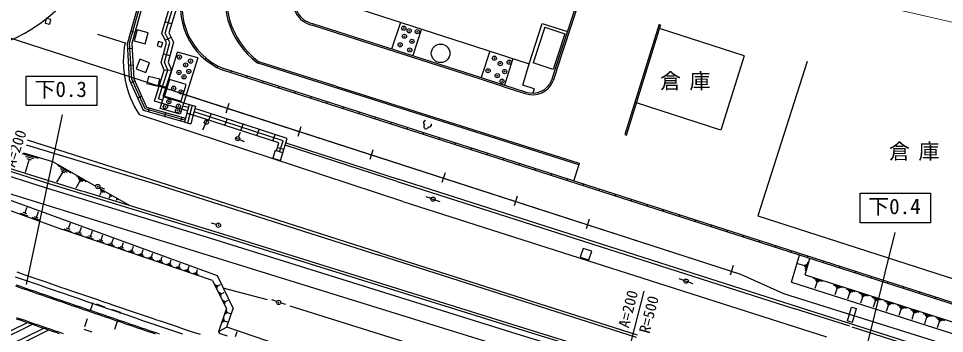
# Model space of a CAD drawing. Units: millimetres, scale not verified. Extents: x 40000 to 680000, y 20000 to 380000.
# Drawn here: x 174572 to 284696, y 277179 to 314598 of the extents above; entities that cross this region are included whole.
import ezdxf
from ezdxf.enums import TextEntityAlignment as Align

# ---------------------------------------------------------------- set-up
doc = ezdxf.new("R2010")
doc.units = ezdxf.units.MM
doc.header["$LTSCALE"] = 1000
doc.header["$PDMODE"] = 32
doc.header["$PDSIZE"] = 500
for name, color, linetype, lineweight in [('M-BGD', 7, 'Continuous', 25), ('M-BMK-SRVR', 3, 'Continuous', 25), ('M-STR-HTXT', 7, 'Continuous', 13), ('M-STR-STR1', 1, 'Continuous', 25), ('M-STR-STRC', 7, 'Continuous', 25)]:
    doc.layers.add(name, color=color, linetype=linetype, lineweight=lineweight)
doc.layers.add('M-BGD-HTXT', color=7, linetype='Continuous')
doc.styles.add('ＭＳ ゴシック', font='')
doc.styles.get('ＭＳ ゴシック').set_extended_font_data('MS Gothic')

msp = doc.modelspace()

# ---------------------------------------------------------------- linework, layer by layer
at = {"layer": 'M-BGD'}
for p, q in [((189005, 316954), (187525, 311695)), ((187777, 311668), (189243, 316879)), ((211348, 316992), (235291, 309220)), ((238370, 308431), (240956, 316398)), ((238560, 308369), (241151, 316350)), ((192029, 312879), (192979, 316006)), ((193311, 315724), (192458, 312913)), ((177853, 314594), (177737, 314036)), ((177737, 314036), (178295, 313920)), ((178411, 314478), (177853, 314594)), ((178295, 313920), (178411, 314478)), ((192780, 313976), (192015, 314209)), ((209531, 314003), (229594, 307594)), ((218987, 310982), (220023, 314176)), ((235291, 309220), (236851, 314026)), ((236851, 314026), (239869, 313047)), ((250756, 313936), (246680, 300815)), ((246871, 300756), (250950, 313887)), ((183966, 312754), (187249, 311707)), ((187919, 313097), (188401, 312961)), ((188671, 313268), (188319, 311944)), ((189995, 312916), (188671, 313268)), ((189643, 311592), (189995, 312916)), ((192586, 311746), (192029, 312879)), ((192458, 312913), (193012, 311787)), ((194138, 313747), (194329, 313803)), ((229532, 307403), (209470, 313813)), ((222502, 313371), (221470, 310189)), ((237159, 313565), (235780, 309316)), ((237159, 313565), (239549, 312789)), ((239549, 312789), (238170, 308540)), ((260865, 310177), (250803, 313414)), ((187782, 307319), (187525, 311695)), ((188029, 307380), (187777, 311668)), ((188319, 311944), (189643, 311592)), ((191222, 311883), (191044, 311384)), ((191721, 311706), (191222, 311883)), ((191544, 311207), (191721, 311706)), ((191949, 309396), (192586, 311746)), ((192001, 312029), (192719, 312382)), ((193012, 311787), (192370, 309422)), ((194742, 312235), (194916, 312334)), ((187563, 311054), (188062, 311083)), ((191044, 311384), (191544, 311207)), ((191405, 303926), (193474, 310611)), ((195878, 309913), (193480, 310610)), ((195603, 310910), (195759, 311036)), ((230615, 310738), (229594, 307594)), ((189003, 309760), (188575, 308607)), ((190156, 309332), (189003, 309760)), ((191807, 310403), (192579, 310193)), ((195878, 309913), (193809, 303228)), ((196779, 309712), (196901, 309871)), ((212297, 306576), (203135, 309472)), ((233377, 309841), (232353, 306685)), ((260865, 310177), (258089, 301341)), ((268377, 309508), (262480, 291145)), ((187680, 309057), (188179, 309087)), ((188575, 308607), (189728, 308179)), ((189728, 308179), (190156, 309332)), ((191231, 305060), (192325, 308472)), ((192750, 308489), (191737, 305327)), ((191900, 308456), (192750, 308489)), ((192325, 308472), (191949, 309396)), ((192370, 309422), (192750, 308489)), ((198219, 308756), (198309, 308935)), ((327518, 267205), (198865, 308455)), ((199789, 308159), (199859, 308346)), ((241207, 297228), (203074, 309281)), ((234536, 306679), (235291, 309220)), ((238170, 308540), (235780, 309316)), ((237987, 307283), (238370, 308431)), ((238560, 308369), (238165, 307186)), ((189439, 303660), (187782, 307319)), ((189619, 303869), (188029, 307380)), ((190027, 307726), (189822, 306891)), ((191387, 307394), (190027, 307726)), ((191182, 306558), (191387, 307394)), ((192518, 307362), (191925, 305369)), ((194512, 306769), (192518, 307362)), ((201693, 307548), (201754, 307739)), ((232291, 306494), (229532, 307403)), ((229594, 307594), (232353, 306685)), ((237987, 307283), (237980, 307262)), ((187936, 306979), (188391, 307185)), ((189822, 306891), (191182, 306558)), ((191333, 306690), (192095, 306446)), ((193919, 304776), (194512, 306769)), ((203598, 306938), (203659, 307128)), ((205502, 306327), (205563, 306517)), ((212297, 306576), (241267, 297419)), ((232291, 306494), (234826, 305678)), ((232353, 306685), (234843, 305882)), ((235897, 306265), (234536, 306679)), ((235897, 306265), (235739, 305733)), ((188761, 305157), (189217, 305364)), ((191712, 304917), (191231, 305060)), ((191737, 305327), (194851, 304399)), ((191925, 305369), (193919, 304776)), ((194197, 305629), (260446, 284234)), ((207407, 305716), (207468, 305907)), ((209311, 305106), (209372, 305296)), ((234843, 305882), (234891, 305867)), ((136992, 305024), (179802, 289537)), ((190032, 303492), (190168, 303973)), ((194622, 303632), (190726, 304794)), ((194749, 304012), (194110, 304202)), ((194851, 304399), (194293, 302281)), ((195238, 304297), (194680, 302180)), ((194851, 304399), (195625, 304195)), ((195625, 304195), (195067, 302078)), ((199260, 303389), (199627, 304535)), ((211216, 304495), (211277, 304685)), ((213120, 303884), (213181, 304075)), ((258089, 301341), (248058, 304577)), ((220281, 292878), (188960, 303153)), ((194293, 302281), (189439, 303660)), ((194357, 302523), (189619, 303869)), ((193809, 303228), (191405, 303926)), ((191955, 302946), (192092, 303427)), ((193879, 302399), (194016, 302880)), ((194573, 303345), (195347, 303141)), ((206033, 300082), (195443, 303507)), ((206532, 300340), (195545, 303895)), ((197223, 302511), (197469, 303272)), ((215086, 303464), (215024, 303274)), ((216990, 302854), (216929, 302663)), ((157318, 301962), (178002, 295374)), ((194293, 302281), (195067, 302078)), ((196500, 301365), (197010, 302506)), ((199126, 301896), (199372, 302657)), ((201029, 301280), (201275, 302041)), ((207830, 300641), (208197, 301787)), ((218895, 302243), (218833, 302052)), ((200743, 300560), (200988, 301107)), ((202932, 300664), (203178, 301425)), ((204835, 300049), (205081, 300810)), ((220799, 301632), (220738, 301442)), ((222704, 301022), (222642, 300831)), ((246680, 300815), (246871, 300756)), ((175475, 299594), (191319, 294811)), ((191299, 295153), (175658, 300144)), ((200413, 300434), (200869, 300229)), ((200869, 300229), (201417, 299985)), ((205622, 298756), (206033, 300082)), ((205726, 297740), (206532, 300340)), ((219615, 295221), (206284, 299538)), ((206372, 299825), (219708, 295506)), ((224608, 300411), (224547, 300220)), ((226513, 299800), (226451, 299610)), ((174951, 298575), (176920, 298003)), ((175150, 298622), (178633, 297609)), ((205107, 298916), (204828, 298018)), ((206004, 298638), (205107, 298916)), ((205367, 299284), (206136, 299064)), ((216400, 297893), (216767, 299039)), ((228417, 299190), (228356, 298999)), ((230322, 298579), (230260, 298389)), ((159678, 298098), (182291, 291085)), ((161156, 297559), (198179, 284053)), ((175821, 297895), (175363, 296320)), ((175386, 298235), (176371, 297949)), ((175575, 297967), (176067, 297824)), ((178633, 297609), (183690, 294724)), ((204828, 298018), (205726, 297740)), ((232226, 297968), (232165, 297778)), ((234131, 297358), (234069, 297167)), ((241267, 297419), (241207, 297228)), ((179825, 296397), (179108, 295139)), ((179219, 297160), (180791, 296263)), ((179522, 296778), (180308, 296330)), ((179629, 296509), (180022, 296285)), ((224970, 295145), (225338, 296291)), ((236035, 296747), (235974, 296557)), ((241207, 297228), (240593, 295286)), ((178002, 295374), (182166, 294101)), ((181884, 295342), (181373, 294446)), ((181452, 295886), (182572, 295247)), ((181668, 295614), (182228, 295294)), ((181744, 295422), (182024, 295262)), ((217539, 286779), (191299, 295153)), ((219615, 295221), (266911, 280122)), ((282968, 275301), (219708, 295506)), ((237940, 296136), (237878, 295946)), ((239844, 295526), (239783, 295335)), ((182253, 294075), (198303, 289168)), ((183690, 294724), (183751, 294689)), ((184158, 294457), (187799, 292380)), ((184232, 294560), (184793, 294348)), ((184232, 294300), (184789, 293982)), ((184308, 294109), (184586, 293950)), ((191316, 294803), (217439, 286465)), ((241749, 294915), (241687, 294725)), ((243653, 294305), (243592, 294114)), ((184447, 294029), (184193, 293584)), ((185501, 293575), (185311, 293242)), ((185335, 293670), (185668, 293480)), ((186269, 293137), (186177, 292977)), ((186189, 293183), (186349, 293092)), ((223630, 293227), (223055, 293396)), ((223630, 293227), (224098, 293050)), ((224098, 293050), (224668, 292864)), ((233540, 292398), (233908, 293544)), ((245558, 293694), (245496, 293503)), ((247462, 293083), (247401, 292893)), ((175331, 291465), (175592, 292186)), ((220281, 292878), (270662, 276779)), ((249367, 292473), (249305, 292282)), ((251271, 291862), (251210, 291671)), ((175716, 291121), (174815, 291448)), ((175556, 291383), (175106, 291546)), ((177083, 290627), (176185, 290952)), ((176923, 290888), (176474, 291050)), ((176699, 290969), (176959, 291687)), ((182291, 291085), (211449, 282042)), ((242111, 289650), (242478, 290796)), ((253176, 291251), (253114, 291061)), ((262480, 291145), (291128, 281945)), ((180727, 289524), (180286, 289675)), ((180507, 289600), (180747, 290305)), ((181832, 289142), (182064, 289825)), ((198106, 290113), (197534, 290295)), ((255080, 290641), (255019, 290450)), ((256985, 290030), (256923, 289840)), ((197654, 283455), (179802, 289537)), ((180888, 289273), (180005, 289573)), ((182200, 288826), (181347, 289116)), ((182045, 289069), (181618, 289214)), ((183486, 288388), (182660, 288669)), ((183336, 288623), (182923, 288764)), ((183129, 288694), (183354, 289354)), ((184399, 288255), (184617, 288894)), ((198303, 289168), (234621, 277854)), ((258889, 289419), (258828, 289229)), ((260794, 288809), (260732, 288618)), ((184744, 287959), (183945, 288231)), ((184599, 288187), (184199, 288323)), ((185976, 287539), (185204, 287802)), ((185836, 287759), (185450, 287891)), ((185643, 287825), (185853, 288443)), ((187046, 287341), (186673, 287468)), ((186860, 287405), (187063, 288001)), ((188052, 286993), (188248, 287569)), ((262698, 288198), (262637, 288008)), ((264603, 287587), (264541, 287397)), ((187182, 287128), (186436, 287382)), ((188363, 286726), (187642, 286972)), ((188232, 286932), (187872, 287054)), ((189519, 286332), (188823, 286569)), ((189392, 286531), (189045, 286649)), ((189218, 286590), (189408, 287146)), ((190361, 286195), (190543, 286732)), ((191479, 285809), (191655, 286326)), ((248060, 276686), (217439, 286465)), ((217539, 286779), (248143, 277006)), ((241722, 287293), (241374, 286255)), ((241722, 287293), (241376, 286260)), ((242755, 286947), (241722, 287293)), ((242409, 285914), (242755, 286947)), ((266507, 286977), (266446, 286786)), ((266517, 283285), (267449, 286465)), ((268412, 286366), (268350, 286176)), ((190650, 285947), (189980, 286175)), ((190528, 286138), (190193, 286252)), ((191758, 285569), (191112, 285790)), ((191641, 285754), (191317, 285864)), ((192843, 285200), (192220, 285412)), ((192729, 285377), (192418, 285484)), ((192574, 285431), (192744, 285929)), ((193646, 285060), (193809, 285540)), ((241376, 286260), (242409, 285914)), ((259251, 284154), (259619, 285300)), ((268084, 285201), (267253, 285440)), ((268121, 285331), (268046, 285071)), ((268111, 284152), (268664, 286075)), ((268262, 285431), (268113, 284912)), ((268441, 285660), (268142, 284622)), ((270316, 285755), (270255, 285565)), ((193905, 284838), (193305, 285042)), ((193796, 285009), (193495, 285111)), ((194944, 284484), (194367, 284681)), ((194839, 284649), (194550, 284747)), ((194695, 284698), (194852, 285160)), ((195962, 284137), (195407, 284326)), ((195861, 284295), (195583, 284390)), ((195722, 284343), (195874, 284787)), ((268111, 284152), (326907, 265300)), ((272221, 285145), (272159, 284954)), ((274125, 284534), (274064, 284344)), ((174191, 283917), (175137, 283591)), ((175137, 283591), (176082, 283266)), ((176082, 283266), (177028, 282940)), ((197654, 283455), (199299, 280110)), ((198179, 284053), (200093, 280161)), ((253729, 283488), (253154, 283659)), ((253729, 283488), (254197, 283311)), ((254197, 283311), (254770, 283134)), ((266517, 283285), (327283, 263876)), ((269080, 283737), (270136, 283398)), ((269540, 283356), (269269, 282511)), ((269310, 283546), (269838, 283377)), ((269408, 283398), (269672, 283313)), ((276030, 283924), (275968, 283733)), ((277934, 283313), (277873, 283122)), ((177028, 282940), (177974, 282615)), ((177974, 282615), (178919, 282290)), ((178919, 282290), (179386, 282130)), ((179386, 282130), (179865, 281965)), ((179865, 281965), (180811, 281641)), ((198228, 282515), (197991, 282995)), ((198265, 282682), (198146, 282922)), ((198206, 282802), (198590, 282991)), ((198684, 281586), (198448, 282067)), ((198721, 281754), (198603, 281994)), ((198662, 281874), (199046, 282063)), ((198887, 282612), (204144, 281229)), ((211449, 282042), (246638, 271168)), ((271454, 282975), (272507, 282638)), ((271454, 282975), (272507, 282638)), ((271913, 282596), (271643, 281753)), ((271913, 282596), (271643, 281753)), ((271683, 282786), (272210, 282617)), ((271683, 282786), (272210, 282617)), ((271781, 282638), (272045, 282553)), ((271781, 282638), (272045, 282553)), ((272984, 282485), (274037, 282147)), ((272984, 282485), (274037, 282147)), ((273443, 282105), (273173, 281264)), ((273443, 282105), (273173, 281264)), ((273214, 282295), (273740, 282126)), ((273214, 282295), (273740, 282126)), ((273312, 282148), (273575, 282063)), ((273312, 282148), (273575, 282063)), ((274514, 281994), (275564, 281657)), ((274514, 281994), (275564, 281657)), ((279839, 282702), (279777, 282512)), ((281743, 282092), (281682, 281901)), ((180811, 281641), (181757, 281317)), ((181757, 281317), (182703, 280993)), ((182703, 280993), (183649, 280670)), ((199141, 280658), (198905, 281138)), ((199178, 280825), (199060, 281065)), ((199119, 280945), (199503, 281134)), ((205275, 280961), (204717, 281180)), ((274971, 281616), (274702, 280775)), ((274971, 281616), (274702, 280775)), ((274743, 281805), (275268, 281637)), ((274743, 281805), (275268, 281637)), ((274840, 281658), (275103, 281574)), ((274840, 281658), (275103, 281574)), ((276041, 281505), (277090, 281168)), ((276041, 281505), (277090, 281168)), ((276498, 281127), (276229, 280288)), ((276498, 281127), (276229, 280288)), ((276270, 281316), (276794, 281147)), ((276270, 281316), (276794, 281147)), ((276367, 281169), (276629, 281085)), ((276367, 281169), (276629, 281085)), ((277567, 281015), (278614, 280680)), ((277567, 281015), (278614, 280680)), ((277795, 280827), (278318, 280659)), ((277795, 280827), (278318, 280659)), ((283648, 281481), (283586, 281291)), ((183399, 280807), (183076, 279861)), ((183649, 280670), (184596, 280347)), ((184818, 280323), (183872, 280646)), ((184596, 280347), (185040, 280195)), ((185040, 280195), (185542, 280024)), ((185542, 280024), (186489, 279702)), ((186712, 279678), (185765, 280001)), ((198379, 277410), (199299, 280110)), ((199181, 279454), (199354, 279960)), ((199326, 279546), (199412, 279799)), ((199341, 277954), (200093, 280161)), ((205749, 280804), (206328, 280647)), ((206841, 280454), (238136, 270695)), ((273434, 278031), (266905, 280116)), ((273144, 278698), (273645, 280323)), ((273645, 280323), (274246, 280134)), ((273745, 278509), (274246, 280134)), ((278023, 280638), (277755, 279800)), ((278023, 280638), (277755, 279800)), ((277892, 280680), (278154, 280596)), ((277892, 280680), (278154, 280596)), ((279091, 280527), (280136, 280192)), ((279091, 280527), (280136, 280192)), ((279546, 280150), (279278, 279314)), ((279546, 280150), (279278, 279314)), ((279319, 280338), (279841, 280171)), ((279319, 280338), (279841, 280171)), ((279416, 280192), (279677, 280108)), ((279416, 280192), (279677, 280108)), ((280613, 280039), (281657, 279704)), ((280613, 280039), (281657, 279704)), ((280841, 279851), (281362, 279683)), ((280841, 279851), (281362, 279683)), ((182753, 278914), (182431, 277968)), ((186029, 277676), (186352, 278623)), ((186489, 279702), (187436, 279380)), ((186674, 279569), (186712, 279678)), ((187436, 279380), (188383, 279059)), ((188383, 279059), (189330, 278738)), ((189330, 278738), (190277, 278418)), ((198848, 278474), (199020, 278981)), ((198992, 278566), (199078, 278820)), ((199035, 278693), (199440, 278555)), ((199369, 279673), (199774, 279535)), ((273144, 278698), (273745, 278509)), ((281068, 279663), (280800, 278828)), ((281068, 279663), (280800, 278828)), ((280938, 279704), (281198, 279621)), ((280938, 279704), (281198, 279621)), ((282134, 279551), (283176, 279217)), ((282134, 279551), (283176, 279217)), ((282588, 279176), (282321, 278342)), ((282588, 279176), (282321, 278342)), ((282361, 279363), (282882, 279196)), ((282361, 279363), (282882, 279196)), ((282458, 279217), (282718, 279134)), ((282458, 279217), (282718, 279134)), ((283653, 279064), (284693, 278730)), ((283653, 279064), (284693, 278730)), ((284106, 278689), (283839, 277857)), ((284106, 278689), (283839, 277857)), ((283879, 278877), (284399, 278710)), ((283879, 278877), (284399, 278710)), ((283976, 278731), (284236, 278648)), ((283976, 278731), (284236, 278648)), ((165646, 273612), (175626, 278476)), ((166247, 273405), (176229, 278269)), ((167586, 272943), (177565, 277809)), ((168187, 272735), (178167, 277603)), ((182334, 277684), (183281, 277361)), ((190277, 278418), (190684, 278280)), ((190684, 278280), (191225, 278098)), ((191225, 278098), (192172, 277779)), ((192172, 277779), (193120, 277460)), ((199329, 277947), (198379, 277410)), ((234621, 277854), (247349, 273927)), ((282916, 275003), (273711, 277943)), ((193120, 277460), (194068, 277142)), ((200381, 276804), (200592, 277408))]:
    msp.add_line(p, q, dxfattribs=at)
for points in [[(157966, 317895), (163744, 316046), (165068, 315036), (260446, 284234), (265565, 281929), (286747, 275270)], [(189482, 316804), (188029, 311640), (188276, 307441), (189799, 304078), (194421, 302765)], [(190726, 304794), (191900, 308456), (191527, 309371), (192160, 311705), (191600, 312844), (192526, 315893)], [(384146, 249326), (327579, 267395), (198934, 308643)], [(152409, 303181), (157228, 301676), (177913, 295088), (198214, 288882), (234532, 277568), (247274, 273637)], [(205240, 298875), (205534, 299823), (195341, 303120)], [(152196, 302619), (157048, 301103), (177734, 294515), (198038, 288308), (234354, 276995), (247124, 273055)], [(174198, 282827), (174626, 282680), (175053, 282533), (175481, 282386), (175908, 282239), (176335, 282092), (176762, 281945), (177190, 281798), (177617, 281651), (178044, 281504), (178471, 281357), (178898, 281211), (179325, 281064), (179752, 280918), (180179, 280771), (180606, 280625), (181033, 280479), (181459, 280333), (181886, 280187), (182313, 280041), (182739, 279895), (183166, 279749), (183593, 279603), (184019, 279458), (184446, 279312), (184872, 279167), (185299, 279022), (185725, 278876), (186152, 278731), (186578, 278586), (187005, 278442), (187431, 278297), (187857, 278152), (188284, 278008), (188710, 277863), (189136, 277719), (189562, 277575), (189989, 277431), (190415, 277287), (190841, 277144)], [(174247, 282969), (174675, 282822), (175102, 282675), (175529, 282528), (175957, 282380), (176384, 282233), (176811, 282086), (177238, 281940), (177666, 281793), (178093, 281646), (178520, 281499), (178947, 281353), (179374, 281206), (179801, 281060), (180227, 280913), (180654, 280767), (181081, 280621), (181508, 280475), (181935, 280328), (182361, 280183), (182788, 280037), (183215, 279891), (183641, 279745), (184068, 279600), (184494, 279454), (184921, 279309), (185347, 279164), (185774, 279018), (186200, 278873), (186627, 278728), (187053, 278584), (187479, 278439), (187906, 278294), (188332, 278150), (188758, 278005), (189184, 277861), (189610, 277717), (190037, 277573), (190463, 277429), (190889, 277286), (191315, 277142)], [(174292, 278934), (174720, 278787), (175148, 278640), (175575, 278493), (176003, 278346), (176430, 278199), (176858, 278052), (177285, 277905), (177713, 277759), (178140, 277612), (178568, 277465), (178995, 277319), (179422, 277172)], [(174341, 279076), (174769, 278929), (175197, 278782), (175624, 278635), (176052, 278488), (176479, 278341), (176907, 278194), (177334, 278047), (177762, 277900), (178189, 277754), (178616, 277607), (179044, 277460), (179471, 277314), (179898, 277168)], [(235862, 264553), (231585, 266718), (215122, 272527), (199329, 277947)], [(199445, 276857), (198482, 277193), (198379, 277410)]]:
    msp.add_lwpolyline(points, dxfattribs=at)
for centre, radius in [((220393, 313451), 25), ((221031, 313147), 25), ((221993, 313035), 25), ((220466, 312481), 25), ((221372, 311888), 25), ((219962, 311479), 25), ((221108, 310858), 25), ((224769, 310463), 1105), ((193703, 310016), 25), ((195031, 309540), 25), ((231162, 309886), 25), ((194445, 309071), 25), ((230417, 308409), 25), ((231862, 309245), 25), ((232928, 309407), 25), ((193654, 308194), 25), ((194246, 307664), 25), ((194824, 308315), 25), ((231508, 307809), 25), ((232382, 308295), 25), ((193020, 306312), 25), ((232077, 307155), 25), ((193903, 305876), 25), ((192041, 304126), 25), ((192451, 304738), 25), ((193594, 304178), 25), ((193475, 303661), 25), ((196908, 302278), 250), ((200641, 300331), 250), ((183998, 294648), 250), ((223864, 293138), 250), ((198344, 290037), 250), ((253963, 283399), 250), ((205508, 280870), 250)]:
    msp.add_circle(centre, radius, dxfattribs=at)
for centre, radius, start, end in [((208712, 317042), 9603, 158.41032, 233.61962), ((208712, 317042), 9403, 158.41032, 233.61962), ((166340, 329181), 18613, 265.13202, 325.05312), ((201998, 316011), 8180, 161.28532, 247.48172), ((201998, 316011), 7980, 161.28532, 247.42262), ((210130, 316672), 2934, 160.44872, 256.99622), ((210130, 316672), 2734, 160.44882, 256.99612), ((198509, 309512), 11472, 168.96552, 213.65882), ((235694, 308207), 2474, 251.06522, 337.55422), ((235694, 308207), 2674, 251.06522, 337.55422), ((223027, 302197), 288, 101.51169, 228.37999), ((223044, 301789), 283, 137.22379, 344.59459), ((223399, 301990), 288, 253.43669, 20.30979)]:
    msp.add_arc(centre, radius, start, end, dxfattribs=at)
for p in [(220393, 313451), (221031, 313147), (221993, 313035), (219962, 311479), (220466, 312481), (221372, 311888), (221108, 310858), (193703, 310016), (195031, 309540), (231162, 309886), (231862, 309245), (232928, 309407), (193654, 308194), (194445, 309071), (194824, 308315), (230417, 308409), (232382, 308295), (194246, 307664), (231508, 307809), (232077, 307155), (193020, 306312), (193903, 305876), (192041, 304126), (192451, 304738), (193594, 304178), (193475, 303661), (183998, 294648), (198344, 290037), (205508, 280870)]:
    msp.add_point(p, dxfattribs=at)
at = {"layer": 'M-BMK-SRVR'}
msp.add_line((240524, 249367), (248987, 282196), dxfattribs=at)
at = {"layer": 'M-STR-HTXT'}
msp.add_line((94356, 358432), (398267, 288067), dxfattribs=at)
at = {"layer": 'M-STR-STR1'}
for p, q in [((174387, 284485), (175333, 284159)), ((175333, 284159), (176278, 283833)), ((176278, 283833), (177224, 283508)), ((177224, 283508), (178169, 283182)), ((178169, 283182), (179115, 282857)), ((179115, 282857), (179581, 282698)), ((179581, 282698), (180061, 282533)), ((180061, 282533), (181007, 282208)), ((181007, 282208), (181953, 281884)), ((181953, 281884), (182899, 281560)), ((182899, 281560), (183845, 281237)), ((183845, 281237), (184792, 280914)), ((184792, 280914), (185234, 280763)), ((185234, 280763), (185738, 280591)), ((185738, 280591), (186685, 280269)), ((186685, 280269), (187632, 279947)), ((187632, 279947), (188579, 279626)), ((188579, 279626), (189526, 279305)), ((189526, 279305), (190473, 278985)), ((190473, 278985), (190876, 278849)), ((190876, 278849), (191420, 278665)), ((191420, 278665), (192368, 278346)), ((192368, 278346), (193316, 278027)), ((193316, 278027), (194264, 277709)), ((194264, 277709), (195213, 277392)), ((195213, 277392), (196161, 277076))]:
    msp.add_line(p, q, dxfattribs=at)
at = {"layer": 'M-STR-STRC'}
for p, q in [((175497, 307767), (183897, 307767)), ((175497, 304267), (175497, 307767)), ((183897, 307767), (183897, 304267)), ((183897, 304267), (175497, 304267)), ((179772, 303152), (175475, 283002)), ((274649, 290343), (274649, 293843)), ((274649, 293843), (283049, 293843)), ((283049, 293843), (283049, 290343)), ((283049, 290343), (274649, 290343)), ((278798, 289188), (269719, 252857))]:
    msp.add_line(p, q, dxfattribs=at)

# ---------------------------------------------------------------- texts
at = {"layer": 'M-BGD-HTXT', "char_height": 1833, "attachment_point": 5, "style": 'ＭＳ ゴシック'}
for insert in [(254370, 307076), (281599, 298709)]:
    msp.add_mtext('\\T1.4;倉庫', dxfattribs=dict(at, insert=insert))
at = {"layer": 'M-BMK-SRVR', "style": 'ＭＳ ゴシック'}
for s, rotation, p in [('A=200', 71.527, (174509, 296704)), ('A=200', 75.544, (247537, 277650)), ('           R=500', 75.544, (247533, 267428))]:
    msp.add_text(s, height=1320, rotation=rotation, dxfattribs=at).set_placement(p, align=Align.BOTTOM_LEFT)
at = {"layer": 'M-STR-STRC', "style": 'ＭＳ ゴシック'}
for s, p in [('下0.3', (179584, 304730)), ('下0.4', (278736, 290806))]:
    msp.add_text(s, height=1833, dxfattribs=at).set_placement(p, align=Align.BOTTOM_CENTER)

doc.saveas('drawing.dxf')
